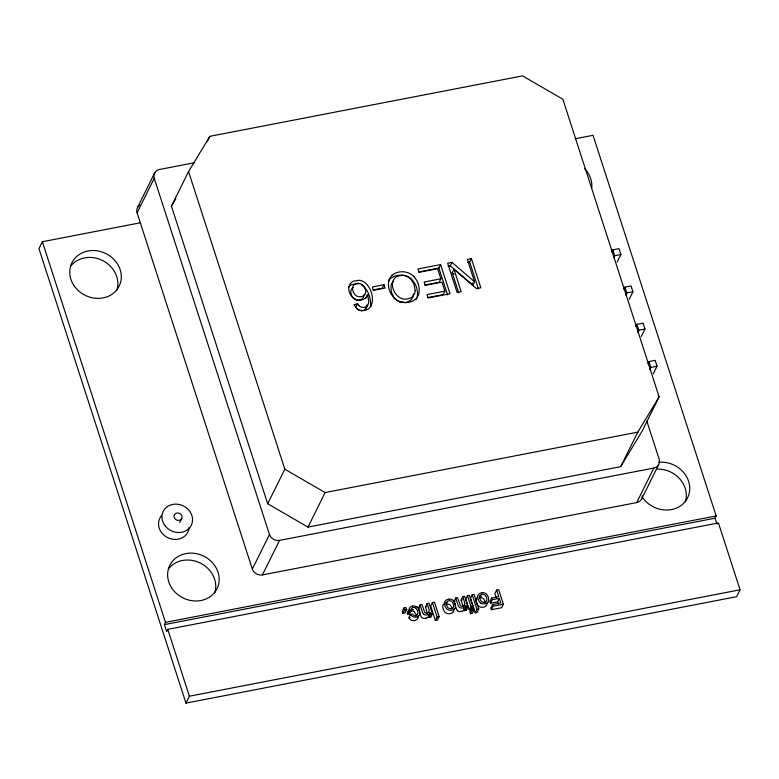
<?xml version="1.0" encoding="UTF-8"?>
<svg xmlns="http://www.w3.org/2000/svg" width="779" height="779" viewBox="0 0 779 779"><rect width="100%" height="100%" fill="white"/><g stroke="black" fill="none" stroke-linecap="round" stroke-linejoin="round"><path stroke-width="1.17" d="M413.503 293.936L413.065 296.741L411.487 299.321A10.974 9.699 26.4 0 1 407.427 301.979L406.92 302.125A12.912 11.412 26.4 0 1 405.499 302.447L399.929 301.97M487.109 603.073L487.021 603.92A4.713 4.168 26.4 0 1 486.398 605.39M352.556 288.113L352.809 290.557A12.746 11.266 26.4 0 0 353.15 291.697L354.523 294.209A6.076 5.365 26.4 0 0 359.849 296.809L360.502 296.731A8.033 7.099 26.4 0 0 361.485 296.565M370.677 306.459C370.97 298.727 368.555 289.525 361.748 285.065M367.328 305.748A9.835 8.696 26.4 0 0 368.749 301.57L367.707 294.637L366.432 297.072A8.569 7.566 26.4 0 1 365.322 298.201L364.455 298.805A9.552 8.442 26.4 0 1 361.505 299.944L359.635 300.129A8.812 7.79 26.4 0 1 356.899 299.74C352.605 298.542 349.469 294.569 348.904 290.207A12.347 10.916 26.4 0 1 349.109 286.263L349.771 284.53A9.212 8.141 26.4 0 1 351.222 282.621A9.484 8.384 26.4 0 1 353.238 281.229L359.177 280.245A9.845 8.696 26.4 0 1 362.42 281.102C373.774 286.029 378.253 312.622 360.804 310.354A8.248 7.284 26.4 0 1 356.509 308.192L354.026 304.774L357.619 303.703A10.925 9.66 26.4 0 0 358.953 305.582M427.467 613.404L425.422 606.958L427.135 603.511L428.986 603.15L432.413 613.745L430.699 617.202L429.034 617.523L430.748 614.066L430.261 612.576L428.353 616.481A4.08 3.603 26.4 0 1 426.873 617.961L426.142 618.244M430.261 612.576L430.066 613.024A4.08 3.603 26.4 0 1 428.586 614.504L427.856 614.787M463.096 606.52L461.051 600.073L462.765 596.626L464.615 596.266L468.043 606.86L466.329 610.317L464.664 610.639L466.378 607.182L465.891 605.692L463.982 609.597A4.08 3.603 26.4 0 1 462.502 611.077L461.772 611.359M465.891 605.692L465.696 606.14A4.08 3.603 26.4 0 1 464.216 607.62L463.486 607.902M42.378 241.724L38.95 248.628L185.967 703.116L736.622 596.695L740.05 589.791L718.423 522.933L167.767 629.354L166.638 631.613L164.379 624.612L165.499 622.353L42.378 241.724L140.327 222.794M137.669 207.195L154.817 172.665M642.383 495.834A8.238 7.284 26.4 0 1 636.696 502.582L262.406 574.921A8.238 7.284 26.4 0 1 252.328 569.079L137.094 212.813L154.232 178.284A8.238 7.284 26.4 0 1 159.559 169.471L194.137 162.782M171.419 206.123L188.557 171.584L209.882 136.315L522.563 75.884L562.857 99.254L659.122 396.871L641.984 431.4L620.659 466.679L307.978 527.101L267.684 503.731L171.419 206.123L175.811 198.859M207.204 141.71L209.882 136.315M179.725 522.621L181.741 518.541A4.119 3.642 26.4 0 0 177.622 512.962A4.119 3.642 26.4 0 0 174.808 518.61A4.119 3.642 26.4 0 0 181.741 518.541M355.458 307.286L357.619 303.703M365.994 298.094L367.707 294.637M267.684 503.731L284.832 469.201L188.557 171.584M384.008 284.715L385.099 288.064L373.404 290.324L372.323 286.974L384.008 284.715L382.294 288.162L372.946 289.973M252.328 569.079L269.476 534.55L154.232 178.284M185.967 703.116L189.394 696.212L167.767 629.354M262.406 574.921L279.544 540.392L653.834 468.052A8.238 7.284 26.4 0 0 659.17 459.23L646.823 421.059M307.978 527.101L325.116 492.571L637.806 432.141L659.122 396.871M447.584 294.939L438.879 268.034L440.602 264.578L417.953 268.959L419.044 272.309L437.603 268.726L440.856 278.794L439.142 282.241L424.828 285.017M450.272 265.834L451.995 262.377L474.547 281.764L472.834 285.221L450.272 265.834L448.11 266.252M458.724 292.787L452.219 272.669L453.933 269.222L476.495 288.61L480.828 287.772L471.402 258.628L467.322 259.417L474.547 281.764M440.856 278.794L424.156 282.017L425.237 285.377L441.946 282.144L444.858 291.161L443.144 294.608L427.7 297.597M478.394 288.98L469.688 262.075L471.402 258.628M404.028 607.971L402.315 611.427L402.938 613.365L404.983 612.976L406.696 609.519L406.063 607.581L404.028 607.971L404.652 609.918L402.938 613.365M418.089 617.289A4.518 3.992 26.4 0 1 416.94 619.393C413.883 622.616 405.567 619.139 410.699 614.563L412.461 613.94A2.989 2.639 26.4 0 0 415.733 615.751M419.277 611.155L418.362 608.321L420.076 604.874L421.936 604.514L424.789 612.537L426.649 613.316L428.654 612.537L429.268 610.385L427.135 603.511M432.423 602.488L430.709 605.935L435.422 620.512L437.457 620.113L439.171 616.666L434.458 602.089L432.423 602.488L437.136 617.056L435.422 620.512M611.768 252.007L612.839 249.855L619.003 248.657L620.902 254.529L617.153 262.075M613.667 257.868L614.738 255.716L612.839 249.855M454.391 602.654L453.991 601.437L455.715 597.99L457.565 597.629L460.37 605.595L462.015 606.422L463.982 605.906L464.897 603.501L462.765 596.626M467.497 595.711L465.784 599.158L469.211 609.762L471.061 609.402L472.775 605.945L469.348 595.351L467.497 595.711L470.925 606.305L469.211 609.762M472.23 594.796L470.516 598.243L475.229 612.82L477.079 612.46L478.793 609.003L474.08 594.435L472.23 594.796L476.943 609.363L475.229 612.82M623.813 289.243L624.885 287.091L631.048 285.903L632.947 291.765L629.198 299.311M625.712 295.114L626.783 292.953L624.885 287.091M471.548 608.253L469.834 611.7L470.497 613.735L472.347 613.375L474.06 609.918L473.408 607.893L471.548 608.253L472.21 610.278L470.497 613.735M499.32 598.379L500.8 602.975L492.542 604.572L490.828 608.019L491.374 609.694L501.676 607.708L503.39 604.251L498.667 589.684L496.632 590.073L498.774 596.704L491.627 598.077L489.913 601.534L490.458 603.209L497.606 601.836L499.32 598.379L492.172 599.762L490.458 603.209M496.632 590.073L494.918 593.53L496.35 597.951M491.374 609.694L493.088 606.247L492.542 604.572M635.859 326.489L636.93 324.327L643.094 323.139L644.993 329.001L641.244 336.557M637.758 332.351L638.829 330.189L636.93 324.327M647.904 363.725L648.975 361.563L655.139 360.375L657.038 366.237L653.289 373.793M649.803 369.587L650.874 367.435L648.975 361.563M620.659 466.679L637.806 432.141M636.696 502.582L653.834 468.052M641.448 499.378L658.586 464.849M716.982 524.189L715.034 518.191L716.164 515.932L593.033 135.303L575.116 138.769M408.985 618.02L410.202 617.591M451.995 262.377L447.652 263.214L457.078 292.359L461.158 291.57L453.933 269.222M418.625 271.949L438.879 268.034M467.653 262.474L469.688 262.075M614.738 255.716L620.902 254.529M444.858 291.161L427.038 294.598L428.129 297.958L450.028 293.722L440.602 264.578M626.783 292.953L632.947 291.765M638.829 330.189L644.993 329.001M650.874 367.435L657.038 366.237M165.499 622.353L716.164 515.932M164.379 624.612L715.034 518.191M404.652 609.918L406.696 609.519M416.989 606.968A4.898 4.333 26.4 0 1 418.011 607.883L419.521 608.097M425.422 606.958L426.464 606.763M453.991 601.437L455.277 601.193M461.051 600.073L462.327 599.83M430.748 614.066L432.413 613.745M466.378 607.182L468.043 606.86M470.925 606.305L472.775 605.945M437.136 617.056L439.171 616.666M472.21 610.278L474.06 609.918M476.943 609.363L478.793 609.003M493.088 606.247L503.39 604.251M189.394 696.212L740.05 589.791M482.065 592.731L482.337 592.702A5.171 4.567 26.4 0 1 485.921 593.637A4.898 4.323 26.4 0 1 486.943 594.572L488.414 597.298L488.735 600.473A4.713 4.168 26.4 0 1 488.112 601.933M480.341 596.178L480.624 596.159A5.171 4.567 26.4 0 1 481.714 596.178M448.84 599.148L449.123 599.119A5.171 4.567 26.4 0 1 452.706 600.054A4.898 4.323 26.4 0 1 453.729 600.989L455.199 603.715L455.52 606.89A4.713 4.168 26.4 0 1 454.897 608.36M399.569 301.843L398.527 301.395M284.832 469.201L325.116 492.571M397.865 301.035L394.135 297.646L391.633 292.631A23.516 20.78 26.4 0 1 391.233 291.258L391.039 285.318A10.419 9.202 26.4 0 1 391.788 283.381L392.616 282.115A10.146 8.968 26.4 0 1 393.629 281.044M415.762 608.117L417.447 610.483A10.838 9.582 26.4 0 1 417.7 611.242L417.875 613.716A2.873 2.541 26.4 0 1 417.7 614.173A3.33 2.941 26.4 0 1 415.694 615.576M414.048 611.573L415.733 613.94A10.838 9.582 26.4 0 1 415.986 614.689L416.229 615.858M357.863 309.604L357.259 309.02A10.925 9.66 26.4 0 1 355.915 307.15M452.219 272.669L454.021 274.227M358.973 305.572L359.732 306.274A3.768 3.33 26.4 0 0 360.288 306.634A5.492 4.849 26.4 0 0 364.036 307.354A6.154 5.434 26.4 0 0 367.269 305.719L365.546 309.156A6.154 5.434 26.4 0 1 362.313 310.792A5.492 4.849 26.4 0 1 360.94 310.84M485.512 595.623L486.388 597.181A9.309 8.228 26.4 0 1 486.7 598.145L486.856 600.015A3.272 2.892 26.4 0 1 486.593 600.823A3.398 2.999 26.4 0 1 481.88 601.729A3.632 3.213 26.4 0 1 480.779 600.638L480.068 599.226A9.562 8.452 26.4 0 1 479.845 598.496L479.718 596.412A3.194 2.824 26.4 0 1 479.942 595.769A3.389 2.999 26.4 0 1 485.551 595.653M418.362 608.331L419.229 609.947A8.481 7.498 26.4 0 1 419.852 613.842A4.518 3.992 26.4 0 1 418.654 615.936C416.288 617.951 412.081 617.543 410.699 614.563M477.206 604.572L477.527 605.04A5.161 4.557 26.4 0 0 478.919 606.374A5.278 4.664 26.4 0 0 482.756 607.308A5.794 5.122 26.4 0 0 486.456 605.429M476.923 604.046L476.446 602.888M478.16 599.431L479.241 601.592A5.161 4.557 26.4 0 0 480.633 602.927M443.232 609.305L444.312 611.466A5.161 4.557 26.4 0 0 445.705 612.8A5.278 4.664 26.4 0 0 449.541 613.725A5.794 5.122 26.4 0 0 453.232 611.846M472.113 282.981L472.834 285.221M497.606 601.836L498.346 604.124M491.627 598.077L492.172 599.762M464.401 604.358L464.615 605.02M465.258 607.007L465.472 607.669M465.9 608.993L466.329 610.317M464.177 609.139L464.664 610.639M455.715 597.99L457.994 605.04A9.036 7.985 26.4 0 0 458.461 606.189A3.944 3.486 26.4 0 0 459.396 607.338A4.129 3.652 26.4 0 0 463.388 607.737M454.517 603.063L455.179 605.079M455.306 605.487L456.28 608.487A9.036 7.985 26.4 0 0 456.747 609.636M430.271 615.877L430.699 617.202M428.547 616.023L429.034 617.523M420.076 604.874L422.364 611.924A9.036 7.985 26.4 0 0 422.831 613.073A3.944 3.486 26.4 0 0 423.766 614.222M419.54 611.973L420.65 615.371A9.036 7.985 26.4 0 0 421.118 616.52A3.944 3.486 26.4 0 0 422.052 617.669A4.129 3.652 26.4 0 0 426.045 618.078M451.908 608.701L451.771 608.019A9.309 8.228 26.4 0 0 451.46 607.055L450.447 605.351A3.301 2.912 26.4 0 0 449.726 604.728A3.389 2.999 26.4 0 0 445.958 604.601M485.151 602.488L484.986 601.602A9.309 8.228 26.4 0 0 484.674 600.628L483.671 598.924A3.301 2.912 26.4 0 0 482.941 598.301A3.389 2.999 26.4 0 0 479.455 598.029M453.855 608.876L453.806 610.346A4.713 4.168 26.4 0 1 453.183 611.807M584.484 168.498A26.359 23.302 26.4 0 1 591.787 187.71M70.665 266.145A26.359 23.302 26.4 0 1 102.964 260.741A26.359 23.302 26.4 0 1 116.869 290.197M168.546 568.748A26.359 23.302 26.4 0 1 200.846 563.344A26.359 23.302 26.4 0 1 214.751 592.8M657.554 469.075A26.359 23.302 26.4 0 1 685.316 501.861M658.615 462.317A26.359 23.302 26.4 0 1 688.344 480.575A26.359 23.302 26.4 0 1 675.286 508.541A26.359 23.302 26.4 0 1 642.354 497.138M189.102 527.461A15.658 13.837 26.4 0 1 168.663 538.085A15.658 13.837 26.4 0 1 161.448 515.786M364.007 294.929A6.553 5.794 26.4 0 1 359.781 300.061A8.033 7.099 26.4 0 1 358.788 300.188L358.136 300.227A6.076 5.365 26.4 0 1 352.809 297.656L351.436 295.153A12.746 11.266 26.4 0 1 351.095 294.014L350.842 291.57A6.68 5.901 26.4 0 1 351.397 289.496A6.904 6.096 26.4 0 1 351.699 288.99A5.755 5.093 26.4 0 1 353.335 287.461M348.7 286.974A9.212 8.141 26.4 0 1 349.508 286.078A9.484 8.384 26.4 0 1 351.524 284.686L357.464 283.702A9.845 8.696 26.4 0 1 358.564 283.868M367.036 305.017A9.835 8.696 26.4 0 1 365.614 309.195M359.343 310.461A5.492 4.849 26.4 0 1 358.827 310.237M352.566 288.113A6.68 5.901 26.4 0 1 352.984 286.321A6.904 6.096 26.4 0 1 353.423 285.533L353.588 285.299A5.706 5.044 26.4 0 1 356.13 283.556C360.852 282.115 365.517 286.545 365.721 291.161A6.485 5.735 26.4 0 1 365.156 293.79A7.177 6.339 26.4 0 1 364.845 294.306M364.854 294.316A6.466 5.716 26.4 0 1 361.495 296.575M412.471 280.459A18.803 16.612 26.4 0 1 416.57 287.412L417.612 292.534L417.223 296.984A14.363 12.698 26.4 0 1 416.171 299.584M388.322 281.17A13.973 12.347 26.4 0 1 390.386 278.716A16.32 14.421 26.4 0 1 397.232 275.513A15.2 13.438 26.4 0 1 412.627 280.333M414.185 277.012A18.803 16.612 26.4 0 1 418.284 283.965L419.326 289.077L418.936 293.537A14.363 12.698 26.4 0 1 417.885 296.127L416.726 297.841A13.993 12.367 26.4 0 1 413.63 300.49L410.251 301.901A19.348 17.099 26.4 0 1 408.177 302.369A15.083 13.331 26.4 0 1 393.414 297.549M393.697 297.315A19.952 17.635 26.4 0 1 388.77 281.18M388.663 281.151A13.973 12.347 26.4 0 1 392.1 275.26M392.119 275.289A16.32 14.421 26.4 0 1 398.945 272.066A15.2 13.438 26.4 0 1 414.34 276.886M137.094 212.813A8.238 7.284 26.4 0 1 139.753 205.062M279.544 540.392A8.238 7.284 26.4 0 1 269.476 534.55M409.355 614.193A3.32 2.931 26.4 0 1 409.403 612.713M410.124 611.603A3.32 2.931 26.4 0 1 414.165 611.398M407.368 614.28A5.112 4.518 26.4 0 1 409.238 610.093M411.185 609.529A7.089 6.271 26.4 0 1 411.468 609.49L411.75 609.47A5.064 4.479 26.4 0 1 413.347 609.577M418.138 615.848A8.481 7.498 26.4 0 1 418.138 617.299M411.069 610.736A3.32 2.931 26.4 0 1 415.879 607.941M409.082 610.833A5.112 4.518 26.4 0 1 412.578 606.004M412.617 606.13A7.089 6.271 26.4 0 1 413.182 606.043L413.464 606.013A5.064 4.479 26.4 0 1 417.008 606.948M427.759 614.621A4.129 3.652 26.4 0 1 423.708 614.31M443.309 609.285A8.102 7.157 26.4 0 1 442.774 605.828A5.492 4.849 26.4 0 1 447.136 602.683M454.946 608.399A5.794 5.122 26.4 0 1 451.245 610.239A5.278 4.664 26.4 0 1 447.399 609.363A5.161 4.557 26.4 0 1 446.026 608.01L444.945 605.858A8.102 7.157 26.4 0 1 444.488 602.371A5.492 4.849 26.4 0 1 448.85 599.236M461.674 611.194A4.129 3.652 26.4 0 1 457.624 610.882M457.682 610.785A3.944 3.486 26.4 0 1 456.767 609.626M476.534 602.858A8.102 7.157 26.4 0 1 475.988 599.402M475.988 599.382A5.492 4.849 26.4 0 1 477.858 597.016M479.611 596.354A5.492 4.849 26.4 0 1 480.361 596.266M488.17 601.972A5.794 5.122 26.4 0 1 484.47 603.822A5.278 4.664 26.4 0 1 480.624 602.946M478.248 599.411A8.102 7.157 26.4 0 1 477.702 595.954A5.492 4.849 26.4 0 1 482.074 592.819M446.435 603.384L446.63 604.913A9.562 8.452 26.4 0 0 446.854 605.643L447.555 607.055A3.632 3.213 26.4 0 0 448.655 608.156A3.398 2.999 26.4 0 0 453.66 606.374L453.485 604.562A9.309 8.228 26.4 0 0 453.174 603.598L452.297 602.05A3.389 2.999 26.4 0 0 446.727 602.186A3.194 2.824 26.4 0 0 446.503 602.829L446.435 603.384M415.226 290.479L414.779 293.293L413.201 295.864A10.974 9.699 26.4 0 1 409.141 298.523C399.413 302.086 390.756 290.927 392.752 281.871A10.419 9.202 26.4 0 1 393.502 279.934L394.33 278.668A10.146 8.968 26.4 0 1 397.446 276.233L402.811 275.201A10.205 9.017 26.4 0 1 407.018 276.194L408.517 276.993A10.74 9.494 26.4 0 1 410.767 278.804L413.961 284.062L415.226 290.479M409.189 610.824L407.475 614.28L409.413 614.183L411.127 610.726L409.189 610.824M73.674 285.114A26.359 23.302 26.4 0 0 118.311 287.665A26.359 23.302 26.4 0 0 94.561 250.556A26.359 23.302 26.4 0 0 73.674 285.114M171.555 587.717A26.359 23.302 26.4 0 0 216.192 590.268A26.359 23.302 26.4 0 0 192.442 553.158A26.359 23.302 26.4 0 0 171.555 587.717M164.895 525.562A15.658 13.837 26.4 0 0 191.254 525.319A15.658 13.837 26.4 0 0 175.596 504.12A15.658 13.837 26.4 0 0 164.895 525.562"/></g></svg>
